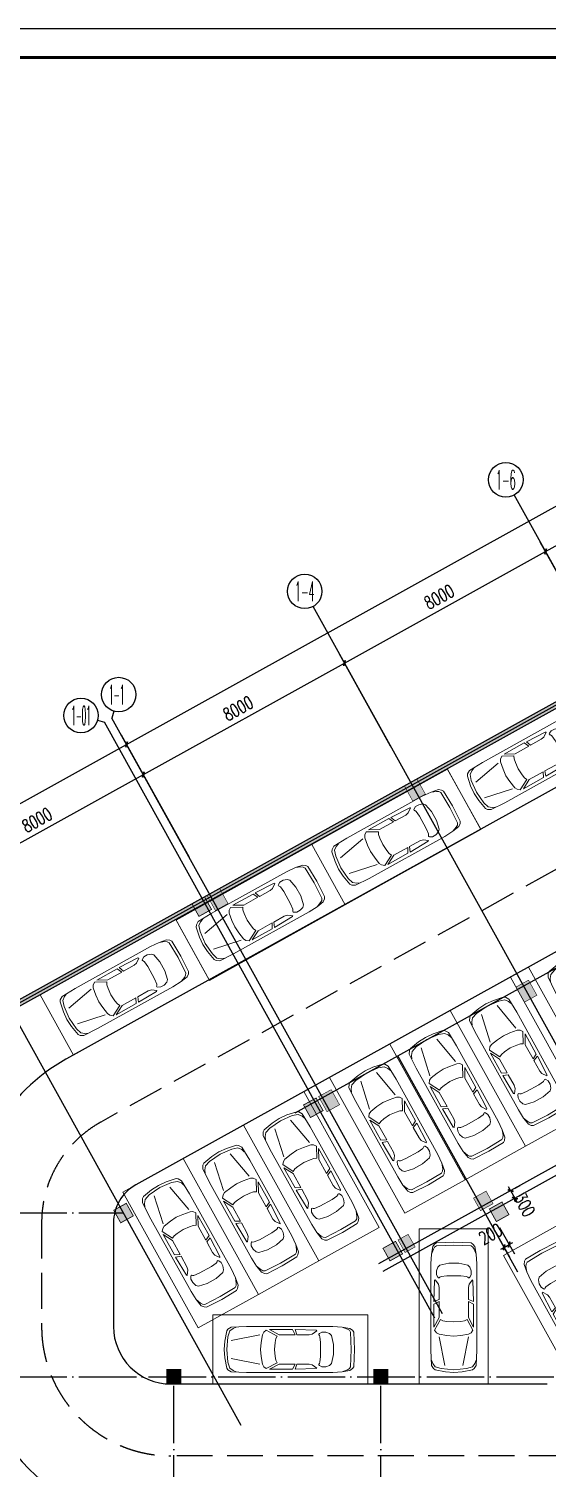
# Model space of a CAD drawing. Extents: x -6243262 to 3079315, y -2914302 to 172723.
# Drawn here: x -2673677 to -2655642, y -708402 to -658342 of the extents above; entities that cross this region are included whole.
import ezdxf
from ezdxf.enums import TextEntityAlignment as Align

# ---------------------------------------------------------------- set-up
doc = ezdxf.new("R2010")
doc.units = 0
doc.header["$LTSCALE"] = 1000
doc.linetypes.add('DASH', pattern=[0.35, 0.25, -0.1])
doc.linetypes.add('DOTE', pattern=[2.42, 2, -0.2, 0.02, -0.2])
for name, color, linetype in [('0-柱2', 6, 'Continuous'), ('0-柱网', 2, 'Continuous'), ('0-道路', 4, 'Continuous'), ('AXIS', 3, 'Continuous'), ('AXIS_TEXT', 7, 'Continuous'), ('DOTE', 24, 'Continuous'), ('lh', 114, 'Continuous'), ('PUB_DIM', 3, 'Continuous'), ('PUB_HATCH', 8, 'Continuous'), ('PUB_TITLE', 4, 'Continuous'), ('WALL', 9, 'Continuous')]:
    doc.layers.add(name, color=color, linetype=linetype)
doc.layers.add('车位', color=252, linetype='Continuous', lineweight=5)
doc.styles.add('_TCH_AXIS', font='COMPLEX', dxfattribs={"bigfont": 'GBCBIG'})
doc.styles.add('_TCH_DIM_T3', font='SIMPLEX', dxfattribs={"width": 0.705882, "bigfont": 'GBCBIG'})
doc.styles.add('COMPLEX', font='COMPLEX')
doc.dimstyles.new('_TCH_ARCH&&150', dxfattribs={"dimtxt": 446.25, "dimasz": 150, "dimexe": 375, "dimexo": 450, "dimgap": 189.375, "dimtad": 1, "dimdec": 0, "dimzin": 0, "dimdsep": 46, "dimtxsty": '_TCH_DIM_T3', "dimblk": 'ARCHTICK', "dimcen": 0.09, "dimclrt": 7, "dimazin": 2, "dimtfac": 1, "dimtdec": 0, "dimtix": 1, "dimtmove": 2, "dimatfit": 3, "dimfxl": 0, "dimtolj": 1, "dimtzin": 0, "dimarcsym": 0})

# ---------------------------------------------------------------- blocks, each defined once
blk = doc.blocks.new('chewei')
at = {"layer": '车位', "color": 0}
for p, q in [((49023, 154737), (49090, 154915)), ((49090, 154915), (49134, 154982)), ((49134, 154982), (49201, 155026)), ((49201, 155026), (49801, 155049)), ((50401, 155026), (49801, 155049)), ((50467, 154982), (50401, 155026)), ((50512, 154915), (50467, 154982)), ((50578, 154737), (50512, 154915)), ((49201, 154160), (49245, 154293)), ((49245, 154293), (49312, 154360)), ((49312, 154360), (49623, 154426)), ((49623, 154426), (49978, 154426)), ((50290, 154360), (49978, 154426)), ((50356, 154293), (50290, 154360)), ((50401, 154160), (50356, 154293)), ((49134, 153826), (49112, 153093)), ((49156, 153849), (49134, 153826)), ((49267, 153693), (49156, 153849)), ((49201, 154026), (49201, 154160)), ((49245, 153938), (49201, 154026)), ((49267, 153915), (49245, 153938)), ((49290, 153915), (49267, 153915)), ((49290, 153582), (49267, 153693)), ((49312, 153938), (49290, 153915)), ((49356, 153960), (49312, 153938)), ((49556, 153982), (49356, 153960)), ((50045, 153982), (49556, 153982)), ((50045, 153982), (50245, 153960)), ((50245, 153960), (50290, 153938)), ((50290, 153938), (50312, 153915)), ((50312, 153915), (50334, 153915)), ((50312, 153582), (50334, 153693)), ((50334, 153915), (50356, 153938)), ((50334, 153693), (50445, 153849)), ((50356, 153938), (50401, 154026)), ((50401, 154026), (50401, 154160)), ((50445, 153849), (50467, 153826)), ((50467, 153826), (50490, 153093)), ((49290, 153160), (49290, 153582)), ((50312, 153160), (50312, 153582)), ((49112, 153093), (49290, 153160)), ((49290, 153093), (49112, 153004)), ((49112, 153004), (49112, 152204)), ((49290, 152538), (49290, 153093)), ((50490, 153093), (50312, 153160)), ((50312, 153093), (50490, 153004)), ((50312, 152538), (50312, 153093)), ((50490, 153004), (50490, 152204)), ((49112, 152204), (49290, 152538)), ((49134, 152093), (49334, 152471)), ((49334, 152471), (49423, 152427)), ((49423, 152427), (49556, 152404)), ((49556, 152404), (49801, 152382)), ((50045, 152404), (49801, 152382)), ((50178, 152427), (50045, 152404)), ((50267, 152471), (50178, 152427)), ((50467, 152093), (50267, 152471)), ((50490, 152204), (50312, 152538)), ((49201, 152004), (49134, 152093)), ((49290, 151960), (49201, 152004)), ((49556, 151916), (49290, 151960)), ((49490, 150871), (49290, 151871)), ((49801, 151893), (49556, 151916)), ((49801, 151893), (50045, 151916)), ((50045, 151916), (50312, 151960)), ((50112, 150871), (50312, 151871)), ((50312, 151960), (50401, 152004)), ((50401, 152004), (50467, 152093)), ((49067, 150938), (49023, 151049)), ((49156, 150827), (49067, 150938)), ((49356, 150760), (49156, 150827)), ((49801, 150716), (49356, 150760)), ((49801, 150716), (50245, 150760)), ((50245, 150760), (50445, 150827)), ((50445, 150827), (50534, 150938)), ((50534, 150938), (50578, 151049))]:
    blk.add_line(p, q, dxfattribs=at)
for points in [[(48601, 150227), (51001, 150227), (51001, 155627), (48601, 155627)], [(50578, 154737), (50601, 154404), (50601, 151404), (50578, 150871), (50512, 150760), (50445, 150716), (50090, 150649), (49801, 150627), (49512, 150649), (49156, 150716), (49090, 150760), (49023, 150871), (49001, 151404), (49001, 154404), (49023, 154737), (49067, 155004), (49134, 155093), (49201, 155137), (49801, 155160), (50401, 155137), (50467, 155093), (50534, 155004)]]:
    blk.add_lwpolyline(points, close=True, dxfattribs=at)
blk = doc.blocks.new('0-柱2')
at = {"layer": '0-柱2'}
h = blk.add_hatch(color=0, dxfattribs=at)
h.dxf.hatch_style = 1
h.paths.add_polyline_path([(15131, 34999), (15568, 35241), (15811, 34804), (15373, 34562)])
h = blk.add_hatch(color=0, dxfattribs=at)
h.dxf.hatch_style = 1
h.paths.add_polyline_path([(19011, 28003), (19448, 28245), (19691, 27808), (19254, 27566)])
h = blk.add_hatch(color=0, dxfattribs=at)
h.dxf.hatch_style = 1
h.paths.add_polyline_path([(12409, 24341), (12846, 24583), (13088, 24146), (12651, 23904)])
h = blk.add_hatch(color=0, dxfattribs=at)
h.dxf.hatch_style = 1
h.paths.add_polyline_path([(25477, 24385), (25915, 24628), (26157, 24191), (25720, 23948)])
h = blk.add_hatch(color=0, dxfattribs=at)
h.dxf.hatch_style = 1
h.paths.add_polyline_path([(21776, 23018), (22213, 23261), (22456, 22824), (22018, 22581)])
h = blk.add_hatch(color=0, dxfattribs=at)
h.dxf.hatch_style = 1
h.paths.add_polyline_path([(14250, 18800), (14750, 18800), (14750, 18300), (14250, 18300)])
h = blk.add_hatch(color=0, dxfattribs=at)
h.dxf.hatch_style = 1
h.paths.add_polyline_path([(21450, 18800), (21950, 18800), (21950, 18300), (21450, 18300)])
at = {"layer": '0-柱2', "color": 0, "const_width": 30}
for points in [[(15131, 34999), (15568, 35241), (15811, 34804), (15373, 34562)], [(19011, 28003), (19448, 28245), (19691, 27808), (19254, 27566)], [(12409, 24341), (12846, 24583), (13088, 24146), (12651, 23904)], [(25477, 24385), (25915, 24628), (26157, 24191), (25720, 23948)], [(21776, 23018), (22213, 23261), (22456, 22824), (22018, 22581)], [(14250, 18800), (14750, 18800), (14750, 18300), (14250, 18300)], [(21450, 18800), (21950, 18800), (21950, 18300), (21450, 18300)]]:
    blk.add_lwpolyline(points, close=True, dxfattribs=at)
blk = doc.blocks.new('1#柱网')
at = {"layer": '0-柱网'}
for points in [[(494005, 93967), (494005, 93367), (494505, 93367), (494505, 93967)], [(501855, 93967), (501855, 93367), (502355, 93367), (502355, 93967)], [(509855, 93967), (509855, 93367), (510355, 93367), (510355, 93967)], [(517855, 93967), (517855, 93367), (518355, 93367), (518355, 93967)], [(525855, 93967), (525855, 93367), (526355, 93367), (526355, 93967)], [(533705, 93967), (533705, 93367), (534205, 93367), (534205, 93967)], [(494005, 85967), (494005, 85367), (494505, 85367), (494505, 85967)], [(501855, 85967), (501855, 85367), (502355, 85367), (502355, 85967)], [(509855, 85967), (509855, 85367), (510355, 85367), (510355, 85967)], [(517855, 85967), (517855, 85367), (518355, 85367), (518355, 85967)], [(525855, 85967), (525855, 85367), (526355, 85367), (526355, 85967)], [(533705, 85967), (533705, 85367), (534205, 85367), (534205, 85967)], [(494005, 80267), (494005, 79767), (494405, 79767), (494405, 80267)], [(497005, 80267), (497005, 79767), (497505, 79767), (497505, 80267)], [(501855, 80267), (501855, 79767), (502355, 79767), (502355, 80267)], [(509855, 80267), (509855, 79767), (510355, 79767), (510355, 80267)], [(514705, 80267), (514705, 79767), (515205, 79767), (515205, 80267)], [(518005, 80267), (518005, 79767), (518505, 79767), (518505, 80267)], [(525855, 80267), (525855, 79767), (526355, 79767), (526355, 80267)], [(533705, 80267), (533705, 79767), (534205, 79767), (534205, 80267)]]:
    blk.add_hatch(color=0, dxfattribs=at).paths.add_polyline_path(points)
at = {"layer": '0-柱网', "color": 0, "const_width": 20}
for points in [[(494005, 93967), (494005, 93367), (494505, 93367), (494505, 93967), (494005, 93967)], [(501855, 93967), (501855, 93367), (502355, 93367), (502355, 93967), (501855, 93967)], [(509855, 93967), (509855, 93367), (510355, 93367), (510355, 93967), (509855, 93967)], [(517855, 93967), (517855, 93367), (518355, 93367), (518355, 93967), (517855, 93967)], [(525855, 93967), (525855, 93367), (526355, 93367), (526355, 93967), (525855, 93967)], [(533705, 93967), (533705, 93367), (534205, 93367), (534205, 93967), (533705, 93967)], [(494005, 85967), (494005, 85367), (494505, 85367), (494505, 85967), (494005, 85967)], [(501855, 85967), (501855, 85367), (502355, 85367), (502355, 85967), (501855, 85967)], [(509855, 85967), (509855, 85367), (510355, 85367), (510355, 85967), (509855, 85967)], [(517855, 85967), (517855, 85367), (518355, 85367), (518355, 85967), (517855, 85967)], [(525855, 85967), (525855, 85367), (526355, 85367), (526355, 85967), (525855, 85967)], [(533705, 85967), (533705, 85367), (534205, 85367), (534205, 85967), (533705, 85967)], [(494005, 80267), (494005, 79767), (494405, 79767), (494405, 80267), (494005, 80267)], [(497005, 80267), (497005, 79767), (497505, 79767), (497505, 80267), (497005, 80267)], [(501855, 80267), (501855, 79767), (502355, 79767), (502355, 80267), (501855, 80267)], [(509855, 80267), (509855, 79767), (510355, 79767), (510355, 80267), (509855, 80267)], [(514705, 80267), (514705, 79767), (515205, 79767), (515205, 80267), (514705, 80267)], [(518005, 80267), (518005, 79767), (518505, 79767), (518505, 80267), (518005, 80267)], [(525855, 80267), (525855, 79767), (526355, 79767), (526355, 80267), (525855, 80267)], [(533705, 80267), (533705, 79767), (534205, 79767), (534205, 80267), (533705, 80267)]]:
    blk.add_lwpolyline(points, dxfattribs=at)
blk = doc.blocks.new('_ArchTick')
at = {"color": 0, "linetype": 'ByBlock', "const_width": 0.4}
blk.add_lwpolyline([(-0.5, -0.5), (0.5, 0.5)], dxfattribs=at)
blk = doc.blocks.new('*D1140')
at = {"layer": 'Defpoints', "color": 0, "transparency": 16777216}
for p in [(-2657692, -699729), (-2657517, -699632), (-2656967, -700624)]:
    blk.add_point(p, dxfattribs=at)
at = {"layer": 'PUB_DIM', "color": 0, "lineweight": -2, "transparency": 16777216}
for p, q in [((-2657474, -700123), (-2656960, -701049)), ((-2657299, -700026), (-2656785, -700952)), ((-2657142, -700721), (-2657273, -700793)), ((-2657142, -700721), (-2656967, -700624)), ((-2656967, -700624), (-2656836, -700551))]:
    blk.add_line(p, q, dxfattribs=at)
at = {"layer": 'PUB_DIM', "color": 0, "lineweight": -2, "transparency": 16777216, "xscale": 150, "yscale": 150, "zscale": 150}
for p, rotation in [((-2657142, -700721), 29.0154427974519), ((-2656967, -700624), 209.0154427974519)]:
    blk.add_blockref('_ArchTick', p, dxfattribs=dict(at, rotation=rotation))
at = {"layer": 'PUB_DIM', "color": 7, "transparency": 16777216, "insert": (-2657612, -700256), "char_height": 446.2, "attachment_point": 5, "rotation": 29.0154, "style": '_TCH_DIM_T3'}
blk.add_mtext('\\A1;200', dxfattribs=at)
blk = doc.blocks.new('*D1141')
at = {"layer": 'Defpoints', "color": 0, "transparency": 16777216}
for p in [(-2657154, -698882), (-2657009, -699144), (-2656768, -699011)]:
    blk.add_point(p, dxfattribs=at)
at = {"layer": 'PUB_DIM', "color": 0, "lineweight": -2, "transparency": 16777216}
for p, q in [((-2656914, -698748), (-2656987, -698617)), ((-2656914, -698748), (-2656768, -699011)), ((-2656761, -698663), (-2656586, -698567)), ((-2656615, -698926), (-2656440, -698829)), ((-2656768, -699011), (-2656696, -699142))]:
    blk.add_line(p, q, dxfattribs=at)
at = {"layer": 'PUB_DIM', "color": 0, "lineweight": -2, "transparency": 16777216, "xscale": 150, "yscale": 150, "zscale": 150}
for p, rotation in [((-2656914, -698748), 299.0154427974073), ((-2656768, -699011), 119.0154427974073)]:
    blk.add_blockref('_ArchTick', p, dxfattribs=dict(at, rotation=rotation))
at = {"layer": 'PUB_DIM', "color": 7, "transparency": 16777216, "insert": (-2656428, -699245), "char_height": 446.2, "attachment_point": 5, "rotation": 299.0154, "style": '_TCH_DIM_T3'}
blk.add_mtext('\\A1;300', dxfattribs=at)
blk = doc.blocks.new('*D1161')
at = {"layer": 'AXIS', "color": 0, "lineweight": -2, "transparency": 16777216}
for p, q in [((-2647103, -675525), (-2648886, -672311)), ((-2655700, -676520), (-2648704, -672639)), ((-2654099, -679405), (-2655882, -676192))]:
    blk.add_line(p, q, dxfattribs=at)
at = {"layer": 'Defpoints', "color": 0, "transparency": 16777216}
for p in [(-2648704, -672639), (-2646885, -675919), (-2653881, -679799)]:
    blk.add_point(p, dxfattribs=at)
at = {"layer": 'AXIS', "color": 0, "lineweight": -2, "transparency": 16777216, "xscale": 150, "yscale": 150, "zscale": 150}
for p, rotation in [((-2648704, -672639), 29.0154427974566), ((-2655700, -676520), 209.0154427974566)]:
    blk.add_blockref('_ArchTick', p, dxfattribs=dict(at, rotation=rotation))
at = {"layer": 'AXIS', "color": 7, "transparency": 16777216, "insert": (-2652402, -674219), "char_height": 446.2, "attachment_point": 5, "rotation": 29.0154, "style": '_TCH_DIM_T3'}
blk.add_mtext('\\A1;8000', dxfattribs=at)
blk = doc.blocks.new('*D1162')
at = {"layer": 'AXIS', "color": 0, "lineweight": -2, "transparency": 16777216}
for p, q in [((-2654099, -679405), (-2655882, -676192)), ((-2662696, -680400), (-2655700, -676520)), ((-2661095, -683286), (-2662878, -680072))]:
    blk.add_line(p, q, dxfattribs=at)
at = {"layer": 'Defpoints', "color": 0, "transparency": 16777216}
for p in [(-2655700, -676520), (-2653881, -679799), (-2660877, -683679)]:
    blk.add_point(p, dxfattribs=at)
at = {"layer": 'AXIS', "color": 0, "lineweight": -2, "transparency": 16777216, "xscale": 150, "yscale": 150, "zscale": 150}
for p, rotation in [((-2655700, -676520), 29.01544279745719), ((-2662696, -680400), 209.0154427974572)]:
    blk.add_blockref('_ArchTick', p, dxfattribs=dict(at, rotation=rotation))
at = {"layer": 'AXIS', "color": 7, "transparency": 16777216, "insert": (-2659398, -678099), "char_height": 446.2, "attachment_point": 5, "rotation": 29.0154, "style": '_TCH_DIM_T3'}
blk.add_mtext('\\A1;8000', dxfattribs=at)
blk = doc.blocks.new('*D1163')
at = {"layer": 'AXIS', "color": 0, "lineweight": -2, "transparency": 16777216}
for p, q in [((-2661095, -683286), (-2662878, -680072)), ((-2669692, -684280), (-2662696, -680400)), ((-2668091, -687166), (-2669874, -683952))]:
    blk.add_line(p, q, dxfattribs=at)
at = {"layer": 'Defpoints', "color": 0, "transparency": 16777216}
for p in [(-2662696, -680400), (-2660877, -683679), (-2667873, -687560)]:
    blk.add_point(p, dxfattribs=at)
at = {"layer": 'AXIS', "color": 0, "lineweight": -2, "transparency": 16777216, "xscale": 150, "yscale": 150, "zscale": 150}
for p, rotation in [((-2662696, -680400), 29.01544279745734), ((-2669692, -684280), 209.0154427974574)]:
    blk.add_blockref('_ArchTick', p, dxfattribs=dict(at, rotation=rotation))
at = {"layer": 'AXIS', "color": 7, "transparency": 16777216, "insert": (-2666394, -681979), "char_height": 446.2, "attachment_point": 5, "rotation": 29.0154, "style": '_TCH_DIM_T3'}
blk.add_mtext('\\A1;8000', dxfattribs=at)
blk = doc.blocks.new('*D1164')
at = {"layer": 'AXIS', "color": 0, "lineweight": -2, "transparency": 16777216}
for p, q in [((-2676688, -688161), (-2669692, -684280)), ((-2668091, -687166), (-2669874, -683952)), ((-2675087, -691047), (-2676869, -687833))]:
    blk.add_line(p, q, dxfattribs=at)
at = {"layer": 'Defpoints', "color": 0, "transparency": 16777216}
for p in [(-2669692, -684280), (-2667873, -687560), (-2674869, -691440)]:
    blk.add_point(p, dxfattribs=at)
at = {"layer": 'AXIS', "color": 0, "lineweight": -2, "transparency": 16777216, "xscale": 150, "yscale": 150, "zscale": 150}
for p, rotation in [((-2669692, -684280), 29.01544279745712), ((-2676688, -688161), 209.0154427974571)]:
    blk.add_blockref('_ArchTick', p, dxfattribs=dict(at, rotation=rotation))
at = {"layer": 'AXIS', "color": 7, "transparency": 16777216, "insert": (-2673390, -685860), "char_height": 446.2, "attachment_point": 5, "rotation": 29.0154, "style": '_TCH_DIM_T3'}
blk.add_mtext('\\A1;8000', dxfattribs=at)
blk = doc.blocks.new('*D1167')
at = {"layer": 'AXIS', "color": 0, "lineweight": -2, "transparency": 16777216}
for p, q in [((-2633111, -667764), (-2635476, -663501)), ((-2670274, -683231), (-2635294, -663829)), ((-2668091, -687166), (-2670456, -682903))]:
    blk.add_line(p, q, dxfattribs=at)
at = {"layer": 'Defpoints', "color": 0, "transparency": 16777216}
for p in [(-2635294, -663829), (-2632893, -668158), (-2667873, -687560)]:
    blk.add_point(p, dxfattribs=at)
at = {"layer": 'AXIS', "color": 0, "lineweight": -2, "transparency": 16777216, "xscale": 150, "yscale": 150, "zscale": 150}
for p, rotation in [((-2635294, -663829), 29.01544279745683), ((-2670274, -683231), 209.0154427974568)]:
    blk.add_blockref('_ArchTick', p, dxfattribs=dict(at, rotation=rotation))
at = {"layer": 'AXIS', "color": 7, "transparency": 16777216, "insert": (-2652984, -673169), "char_height": 446.2, "attachment_point": 5, "rotation": 29.0154, "style": '_TCH_DIM_T3'}
blk.add_mtext('\\A1;40000', dxfattribs=at)
blk = doc.blocks.new('*D1168')
at = {"layer": 'AXIS', "color": 0, "lineweight": -2, "transparency": 16777216}
for p, q in [((-2685962, -691933), (-2670274, -683231)), ((-2668091, -687166), (-2670456, -682903)), ((-2683779, -695868), (-2686144, -691605))]:
    blk.add_line(p, q, dxfattribs=at)
at = {"layer": 'Defpoints', "color": 0, "transparency": 16777216}
for p in [(-2670274, -683231), (-2667873, -687560), (-2683561, -696261)]:
    blk.add_point(p, dxfattribs=at)
at = {"layer": 'AXIS', "color": 0, "lineweight": -2, "transparency": 16777216, "xscale": 150, "yscale": 150, "zscale": 150}
for p, rotation in [((-2670274, -683231), 29.01544279745678), ((-2685962, -691933), 209.0154427974568)]:
    blk.add_blockref('_ArchTick', p, dxfattribs=dict(at, rotation=rotation))
at = {"layer": 'AXIS', "color": 7, "transparency": 16777216, "insert": (-2678318, -687221), "char_height": 446.2, "attachment_point": 5, "rotation": 29.0154, "style": '_TCH_DIM_T3'}
blk.add_mtext('\\A1;17940', dxfattribs=at)
blk = doc.blocks.new('_AXISO')
at = {"color": 0}
blk.add_circle((0, 0), 0.5, dxfattribs=at)
at = {"layer": 'AXIS_TEXT', "color": 0, "style": 'COMPLEX', "width": 1.041667}
blk.add_attdef('A', text='', height=0.56, dxfattribs=at).set_placement((-0.25, -0.28), (0.25, -0.28), align=Align.FIT)

msp = doc.modelspace()

# ---------------------------------------------------------------- hatches: boundary and pattern name
at = {"layer": 'PUB_HATCH'}
msp.add_hatch(color=256, dxfattribs=at).paths.add_polyline_path([(-2632408.1, -669032.4), (-2675879.1, -693144), (-2675846.7, -693278.6), (-2675730.6, -693290.4), (-2632311.1, -669207.3)])

# ---------------------------------------------------------------- linework, layer by layer
at = {"layer": '0-道路'}
for p, q in [((-2644761.2, -678857.3), (-2672466.6, -694224.4)), ((-2643369.5, -683803), (-2669958.1, -698550.7)), ((-2670730.6, -699862.4), (-2670730.6, -703472.6)), ((-2668730.6, -705472.6), (-2655642.2, -705472.6))]:
    msp.add_line(p, q, dxfattribs=at)
for centre, radius, start, end in [((-2669230.6, -699862.4), 6500, 119.01544, 180), ((-2669230.6, -699862.4), 1500, 119.01544, 180), ((-2668730.6, -703472.6), 7000, 180, 270), ((-2668730.6, -703472.6), 2000, 180, 270)]:
    msp.add_arc(centre, radius, start, end, dxfattribs=at)
at = {"layer": 'AXIS'}
for p, q in [((-2653880.9, -679799), (-2656791.2, -674552)), ((-2660876.8, -683679.3), (-2663787.1, -678432.4)), ((-2670714.5, -682073.8), (-2670783, -682312.8)), ((-2667872.7, -687559.7), (-2670783, -682312.8)), ((-2671284.2, -682389.8), (-2671045.3, -682458.3)), ((-2668135.1, -687705.2), (-2671045.3, -682458.3))]:
    msp.add_line(p, q, dxfattribs=at)
at = {"layer": 'DOTE'}
for p, q in [((-2631397.7, -668586.3), (-2684030.6, -697779.7)), ((-2627517.3, -675582.2), (-2664420.7, -696051.1)), ((-2624607, -680829.1), (-2661510.5, -701298)), ((-2624461.5, -681091.5), (-2661364.9, -701560.4)), ((-2650157.3, -703005.5), (-2660876.8, -683679.3)), ((-2659549.8, -703183.7), (-2668135.1, -687705.2)), ((-2659287.4, -703038.2), (-2667872.7, -687559.7)), ((-2666283.3, -706918.5), (-2674868.6, -691440.1)), ((-2656663.9, -701583), (-2660835.3, -694062.4))]:
    msp.add_line(p, q, dxfattribs=at)
at = {"layer": 'DOTE', "linetype": 'DOTE'}
for p, q in [((-2684030.6, -699522.6), (-2670385.6, -699522.6)), ((-2684030.6, -705222.6), (-2631172.3, -705222.6)), ((-2668630.6, -724472.5), (-2668630.6, -705222.6)), ((-2661430.6, -724472.5), (-2661430.6, -705222.6))]:
    msp.add_line(p, q, dxfattribs=at)
at = {"layer": 'lh', "color": 1, "linetype": 'DASH', "ltscale": 5}
for p, q in [((-2644582.1, -681616.8), (-2671254, -696410.7)), ((-2673230.6, -699862.4), (-2673230.6, -703472.6)), ((-2623531.2, -707972.6), (-2668730.6, -707972.6))]:
    msp.add_line(p, q, dxfattribs=at)
for centre, radius, start, end in [((-2669230.6, -699862.4), 4000, 119.01544, 180), ((-2668730.6, -703472.6), 4500, 180, 270)]:
    msp.add_arc(centre, radius, start, end, dxfattribs=at)
at = {"layer": 'PUB_TITLE'}
msp.add_lwpolyline([(-2700073.1, -742441.9), (-2581173.1, -742441.9), (-2581173.1, -658341.9), (-2700073.1, -658341.9)], close=True, dxfattribs=at)
at = {"layer": 'PUB_TITLE', "const_width": 100}
msp.add_lwpolyline([(-2697573.1, -741441.9), (-2582173.1, -741441.9), (-2582173.1, -659341.9), (-2697573.1, -659341.9)], close=True, dxfattribs=at)
at = {"layer": 'WALL'}
for p, q in [((-2632408.1, -669032.4), (-2675879.1, -693144)), ((-2632311.1, -669207.3), (-2675730.6, -693290.4))]:
    msp.add_line(p, q, dxfattribs=at)

# ---------------------------------------------------------------- block references
at = {"layer": '0-柱2', "color": 8}
msp.add_blockref('0-柱2', (-2683130.6, -723772.6), dxfattribs=at)
at = {"layer": '0-柱网', "rotation": 29.01544279361993}
msp.add_blockref('1#柱网', (-3053898.7, -1010270.8), dxfattribs=at)
at = {"layer": 'AXIS'}
ref = msp.add_blockref('_AXISO', (-2657082.2, -674027.3), dxfattribs=dict(at, xscale=1200, yscale=1200, zscale=1200))
ref.add_attrib('A', '1-6', dxfattribs={"layer": 'AXIS_TEXT', "height": 678.82, "style": '_TCH_AXIS', "width": 0.381818}).set_placement((-2657421.6, -674366.8), (-2656742.8, -674366.8), align=Align.FIT)
ref = msp.add_blockref('_AXISO', (-2664078.1, -677907.7), dxfattribs=dict(at, xscale=1200, yscale=1200, zscale=1200))
ref.add_attrib('A', '1-4', dxfattribs={"layer": 'AXIS_TEXT', "height": 678.82, "style": '_TCH_AXIS', "width": 0.368421}).set_placement((-2664417.5, -678247.1), (-2663738.7, -678247.1), align=Align.FIT)
ref = msp.add_blockref('_AXISO', (-2670549.3, -681497), dxfattribs=dict(at, xscale=1200, yscale=1200, zscale=1200))
ref.add_attrib('A', '1-1 ', dxfattribs={"layer": 'AXIS_TEXT', "height": 678.82, "style": '_TCH_AXIS', "width": 0.272727}).set_placement((-2670888.7, -681836.5), (-2670209.9, -681836.5), align=Align.FIT)
ref = msp.add_blockref('_AXISO', (-2671861, -682224.6), dxfattribs=dict(at, xscale=1200, yscale=1200, zscale=1200))
ref.add_attrib('A', '1-01', dxfattribs={"layer": 'AXIS_TEXT', "height": 678.82, "style": '_TCH_AXIS', "width": 0.3}).set_placement((-2672200.5, -682564), (-2671521.6, -682564), align=Align.FIT)
at = {"layer": '车位', "color": 8, "xscale": -1}
for p, rotation in [((-2765639.8, -801648.7), 299.0697133545411), ((-2770354.6, -804281.4), 299.0697133545411), ((-2775074.4, -806905.1), 299.0697133545411), ((-2779806.6, -809506.5), 299.0697133545411), ((-2771661.8, -583173.7), 209.0154427941068), ((-2774390.4, -584687.2), 209.0154427941068), ((-2776489.1, -585851.3), 209.0154427941068), ((-2778587.9, -587015.4), 209.0154427941068), ((-2781575.7, -588672.6), 209.0154427941068), ((-2783674.4, -589836.7), 209.0154427941068), ((-2785773.2, -591000.8), 209.0154427941068), ((-2609091.3, -855699.3), 359.9999999997307), ((-2817507.1, -754073.2), 269.9999999997307)]:
    msp.add_blockref('chewei', p, dxfattribs=dict(at, rotation=rotation))
at = {"layer": '车位', "color": 8, "rotation": 29.01544279410085}
msp.add_blockref('chewei', (-2624172.6, -860666.8), dxfattribs=at)

# ---------------------------------------------------------------- dimensions: what is measured, and where the dimension line sits
at = {"layer": 'AXIS'}
for p1, p2, distance, picture, middle in [((-2667872.7, -687559.7), (-2632893.1, -668157.9), 4950, '*D1167', (-2652984, -673169.3)), ((-2653880.9, -679799), (-2646885, -675918.6), 3750, '*D1161', (-2652401.9, -674218.7)), ((-2660876.8, -683679.3), (-2653880.9, -679799), 3750, '*D1162', (-2659397.8, -678099.1)), ((-2667872.7, -687559.7), (-2660876.8, -683679.3), 3750, '*D1163', (-2666393.8, -681979.5)), ((-2683561, -696261.4), (-2667872.7, -687559.7), 4950, '*D1168', (-2678317.9, -687221.1)), ((-2674868.6, -691440.1), (-2667872.7, -687559.7), 3750, '*D1164', (-2673389.7, -685859.8))]:
    dim = msp.add_aligned_dim(p1=p1, p2=p2, distance=distance, dimstyle='_TCH_ARCH&&150', dxfattribs=at)
    dim.commit()
    dim.dimension.update_dxf_attribs({"geometry": picture, "text_midpoint": middle})
at = {"layer": 'PUB_DIM'}
for base, p1, p2, angle, picture, middle in [((-2656768.3, -699010.8), (-2657154.1, -698881.7), (-2657008.5, -699144), 299.01544, '*D1141', (-2656428.4, -699245.4)), ((-2656967.4, -700623.6), (-2657692.2, -699729.1), (-2657517.3, -699632.1), 29.01544, '*D1140', (-2657611.7, -700255.6))]:
    dim = msp.add_linear_dim(base=base, p1=p1, p2=p2, angle=angle, dimstyle='_TCH_ARCH&&150', dxfattribs=at)
    dim.commit()
    dim.dimension.update_dxf_attribs({"geometry": picture, "text_midpoint": middle, "dimtype": 129})

doc.saveas('drawing.dxf')
